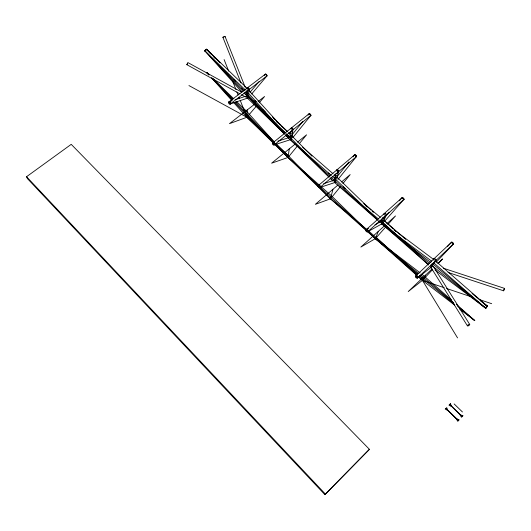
<?xml version="1.0" encoding="UTF-8"?>
<svg xmlns="http://www.w3.org/2000/svg" width="531" height="531" viewBox="0 0 531 531"><rect width="100%" height="100%" fill="white"/><g stroke="black" fill="none" stroke-linecap="round" stroke-linejoin="round"><path stroke-width="0.8" d="M480.223 300.539L487.339 306.168L485.666 308.159L487.332 306.161L486.031 308.053L485.613 308.166L486.051 307.25L487.345 306.175L435.387 260.867M435.095 270.027L485.639 308.192L486.389 306.918M487.332 306.248L485.626 308.133L433.635 262.765M247.194 109.95L246.888 117.265L273.365 143.085M290.722 136.162A1.201 0.398 -48 0 0 290.085 137.244A1.201 0.339 -46.6 0 0 290.57 137.27L290.072 137.297L290.869 136.182M289.999 135.856A1.195 1.022 7.8 0 0 290.172 137.27A1.195 1.022 7.8 0 0 291.811 137.244A1.195 1.022 7.8 0 0 291.791 135.83L311.969 156.134M504.437 288.379L503.607 290.815L504.45 288.366L443.418 268.241M354.662 154.906C358.87 159.565 354.462 151.488 353.108 156.824M485.653 308.199L487.232 306.208L486.681 306.805M289.242 148.879L288.074 157.428L318.839 186.036M247.187 97.83L248.169 96.131M431.962 264.836L431.291 265.088L485.619 308.053M503.6 290.802L448.038 272.443M485.573 308.133L432.499 263.655M430.933 266.296L431.364 265.228M248.787 90.323L280.6 125.343M337.855 185.113L315.354 204.316L330.508 198.806L332.93 189.315M291.791 135.83L291.798 135.79A1.201 0.339 -46.6 0 0 291.784 135.664M248.847 90.197L248.86 90.164A1.181 0.989 3.9 0 1 248.959 91.445A1.181 0.989 3.9 0 1 247.459 91.737A1.181 0.989 3.9 0 1 246.862 90.522M378.344 231.35L375.397 238.631L360.861 247.061L384.471 225.848M187.708 63.242L187.343 63.979M248.03 96.357L247.765 96.868L248.621 97.551M247.731 96.941L246.895 96.078L248.608 97.538M248.077 96.051L247.174 97.02M425.596 275.091L422.43 280.355L408.226 291.559L432.055 268.965M187.191 64.251L186.839 64.689L240.005 93.894M485.746 307.827L486.077 307.383M431.716 264.206L431.291 265.088L431.922 264.69M381.504 222.489L382.028 221.905M431.809 264.166L431.311 265.102L431.849 264.199M337.158 176.611L348.993 161.928M337.981 179.432L356.513 156.479M291.851 135.02L302.816 121.519M308.033 115.094L309.354 113.913M292.654 137.808L310.934 115.333L310.396 114.729M366.178 230.447L330.508 198.806L340.344 186.706M342.933 183.52L350.175 174.599L341.552 181.954M297.838 145.494L288.074 157.428L271.593 163.203L295.661 143.669M299.378 143.609L306.573 134.814L297.586 142.102M430.887 265.759L431.298 265.288M382.3 220.723L381.756 221.712L428.597 264.816M381.517 222.615L382.074 221.945M334.537 181.336L335.068 180.786M249.915 92.394L259.128 81.522M264.265 75.455L265.288 74.24M251.687 93.96L267.047 75.814M256.002 106.565L246.888 117.265L229.485 123.65L254.276 104.468M259.221 102.795L264.577 96.503L258.139 101.481M290.762 138.053L290.218 138.564L290.742 137.907A1.195 0.339 -46.5 0 0 290.178 138.418A1.195 0.451 -49.5 0 1 290.61 137.781M385.36 216.661L389.137 212.373M399.392 200.738L402.093 197.678L403.991 199.298L384.537 221.341M382.28 220.823L382.526 220.564L381.769 221.726L429.433 263.469L381.796 223.83L430.9 262.672M324.879 494.64L369.423 449.326L71.22 144.346L26.55 176.723L27.426 178.602L324.879 494.64L369.423 449.326M385.718 226.983L375.397 238.631L417.552 274.268M387.889 224.527L395.495 215.944L386.92 223.651M430.92 265.792L431.411 265.274M486.177 307.349L486.555 306.938M248.203 96.682L247.725 97.14M381.577 222.555L382.061 222.051M486.456 306.739L487.332 306.168L472.079 293.497M290.245 138.478L290.722 138.007M334.251 180.892L334.636 181.277L335.114 180.832M447.606 246.391L451.523 242.236L453.421 243.935L436.143 262.301M432.526 269.648L422.43 280.355L457.563 337.902M438.135 263.701L442.622 258.942L437.922 263.396M335.333 179.166L334.57 180.348L335.048 180.281M335.811 177.5L335.008 178.695L377.561 219.821M415.8 275.928L451.609 242.149M417.592 277.846A1.314 0.538 45.6 0 0 416.589 276.113A1.314 0.538 45.6 0 0 415.873 276.717A1.314 0.538 45.6 0 0 417.592 277.846L453.348 244.034M431.915 264.79L431.378 265.142M366.125 229.737L402.193 197.578M367.844 231.616L403.885 199.417M247.877 92.454L247.054 93.675L284.735 133.752M247.858 94.379L246.975 95.653L284.623 133.885M318.554 185.372L354.847 154.72M320.093 187.324A1.248 0.498 50 0 0 319.304 185.638A1.248 0.498 50 0 0 318.554 186.096A1.248 0.498 50 0 0 320.093 187.324L356.414 156.585M274.301 144.784A1.228 0.478 51.9 0 0 273.545 143.098A1.228 0.478 51.9 0 0 272.834 143.529A1.228 0.478 51.9 0 0 274.301 144.784L310.741 115.526M272.808 142.832L309.268 113.614M247.725 95.328L247.015 95.673L285.406 132.83M417.479 277.939A1.314 1.049 49.9 0 0 417.027 275.841A1.314 1.049 49.9 0 0 415.554 276.897A1.314 1.049 49.9 0 0 417.479 277.939L432.095 266.582M228.861 101.972L265.454 74.088M230.354 103.89L266.907 75.979M248.249 90.303L247.114 91.671L284.868 133.659M247.546 91.531L247.114 91.671M335.38 178.575L332.565 176.557M247.565 93.529L247.094 93.702L245.349 91.949M381.796 221.746L382.114 221.573L379.884 220.153M333.966 180.786A1.208 1.062 73.4 0 1 334.138 180.421L334.178 180.792M367.578 231.801L382.559 223.458M366.39 229.551L368.534 228.37M374.972 224.819L381.404 221.274M381.975 221.719L382.015 221.699A1.241 0.458 -52.6 0 0 381.49 222.257A1.241 0.405 -51.1 0 1 382.048 221.706M487.266 306.195L483.376 303.181M432.327 263.688L432.367 263.668A1.294 1.142 27 0 0 433.535 263.841M230.042 104.069L248.156 97.903M229.173 101.793L231.47 101.016M235.299 99.728L247.32 95.68M319.682 187.549L335.346 182.365M323.658 183.626L334.643 180.055M273.956 144.97L291.068 139.48M277.839 141.16L290.304 137.21M334.762 181.39L335.851 182A1.208 1.062 73.4 0 1 334.543 182.259M310.894 115.346L309.075 113.826M444.215 287.702L422.43 280.355L418.713 277.063M446.544 288.486L471.442 296.875M479.221 299.504L491.673 303.699M456.235 418.66L459.215 419.809L457.768 421.335L456.235 418.66L445.967 408.379L458.492 420.572L447.892 410.543L445.237 409.135L446.69 407.629L447.892 410.543M188.93 85.557L246.888 117.265L273.896 142.354M241.811 92.188L187.881 62.572L186.799 64.689M243.975 93.376L246.849 94.956M241.439 94.684L245.753 97.047M291.267 138.983L289.767 137.589L290.218 137.768M381.444 221.719L381.039 221.573L382.824 222.96M393.942 229.77L433.389 259.294M381.198 223.332L431.763 261.285M420.18 272.894L375.397 238.631L367.585 231.363M422.158 274.408L451.337 299.889M454.503 305.02L422.43 280.355L418.813 276.996M459.733 309.049L474.787 320.624L456.275 304.256M246.975 95.653L244.194 92.693M432.015 266.283L430.84 265.234M418.886 273.624L375.397 238.631L367.757 231.191M420.804 275.171L453.467 302.63M419.437 275.861L454.158 303.998M459.315 308.159L474.787 320.624L457.231 305.803M363.728 203.499L380.256 217.232M378.616 219.097L334.198 182.126L377.488 220.08M274.54 144.226L330.508 198.806L367.14 229.737M368.401 230.799L417.691 274.162M266.808 75.614L265.308 74.267L265.752 74.632M302.63 147.187L332.97 173.67M334.205 174.752L335.446 175.834M405.764 239.388L383.455 219.887L393.219 228.854M328.862 176.956L289.853 139.195L331.331 175.476M343.145 186.733L345.588 188.87M378.703 221.148L379.924 222.217L378.703 221.042M381.756 223.823L428.597 264.889M319.569 185.306L288.074 157.428L275.337 144.419M320.804 186.401L331.304 195.693L366.582 230.042M419.53 275.795L423.214 279.054M367.406 231.543L416.862 275.416M403.314 198.541L403.991 199.284M277.149 122.216L278.363 123.331M281.41 126.132L287.497 131.721M288.711 132.843L289.933 133.958M395.044 230.534L396.265 231.649M365.295 205.338L367.113 207.004M285.253 132.909L246.942 97.651L284.563 134.071M286.468 134.031L290.118 137.39L286.581 133.965M289.873 139.215L329.758 175.953M330.966 177.069L377.495 219.927M275.702 144.034L288.306 155.742L330.508 198.806M375.981 237.198L417.001 275.31M320.047 187.158L366.383 230.248M462.448 411.976L454.144 403.938M247.028 88.285L206.659 49.343L210.017 53.073M336.72 176.949L371.03 210.07M372.211 211.212L373.393 212.354M245.382 89.998L205.046 51.036L241.917 92.069M272.39 116.926L287.663 131.681M288.837 132.816L290.012 133.951M378.742 220.962L379.924 222.104M253.851 101.069L255.026 102.204M262.679 109.605L265.626 112.446M328.204 172.96L329.379 174.095M285.738 135.213L288.678 138.06M330.036 178.097L332.97 180.938M209.061 74.765L206.685 72.448L208.882 74.904M213.223 78.814L234.032 99.071M236.414 101.381L247.114 111.795L274.235 142.009M234.656 102.317L246.961 115.453L274.129 141.93M276.492 144.233L288.306 155.742M220.04 62.904L206.678 49.356L211.212 54.182M255.033 100.465L256.188 101.64M244.207 90.788L205.026 51.022L243.085 91.518M290.085 137.356L329.014 176.869M330.149 178.024L332.99 180.905M285.784 135.066L288.678 138.007M208.988 74.805L206.685 72.448L208.922 74.838M213.024 78.92L232.624 98.925M235.512 101.866L274.023 142.427M246.961 115.453L273.598 142.647M26.55 176.723L325.377 494.069M273.465 118.294L274.593 119.495M276.293 121.3L277.421 122.502M213.475 56.585L215.168 58.39M285.864 134.96L288.691 137.96M275.708 144.226L288.074 157.428L275.894 143.861M211.716 77.825L232.419 99.928M285.963 134.874L288.705 137.927M233.72 79.438L235.372 81.276M241.439 88.027L243.643 90.476M211.637 77.977L232.02 100.691M233.673 102.529L246.888 117.265L240.211 100.346M433.289 266.33L469.723 324.454M430.641 266.927L467.386 325.795M225.091 36.579L245.242 87.343M222.94 37.409L240.981 82.916M224.115 59.578L228.669 71.114M232.618 81.117L235.956 89.573M236.866 91.883L238.08 94.956M238.996 97.266L239.6 98.806M291.804 135.704L291.804 135.73A1.201 0.398 -48 0 1 291.778 135.876M292.302 132.119A1.201 1.029 7.8 0 1 292.242 133.606A1.201 1.029 7.8 0 1 290.51 133.42A1.201 1.029 7.8 0 1 290.742 131.947M292.674 130.361A1.208 1.029 7.8 0 1 292.375 131.814A1.208 1.029 7.8 0 1 290.683 131.442M247.705 95.421A1.181 0.365 -45.7 0 1 246.955 95.527A1.181 0.418 -47.2 0 1 247.771 94.292M247.811 94.339A1.181 0.365 -45.7 0 0 246.955 95.527A1.181 0.418 -47.2 0 0 247.685 95.507M248.349 95.719A1.175 0.982 3.9 0 1 246.855 94.246M248.767 93.542A1.181 0.989 3.9 0 1 246.888 92.328M247.605 93.569A1.188 0.365 -45.8 0 1 247.041 93.509L247.054 93.469A1.188 0.365 -45.8 0 1 247.831 92.407M291.267 139.374A1.195 0.976 73.6 0 1 290.324 139.387M289.76 137.794A1.195 0.976 73.6 0 1 290.165 137.277M291.24 139.268A1.188 1.022 7.8 0 1 290.185 139.248M289.654 137.808A1.188 1.022 7.8 0 1 290.211 137.39M290.822 136.142A1.201 0.339 -46.6 0 0 290.085 137.197A1.201 0.398 -48 0 0 290.676 137.27M248.78 89.971A1.188 0.425 -47.3 0 1 248.767 90.462M247.731 91.624A1.188 0.425 -47.3 0 1 247.121 91.584L247.101 91.584A1.188 0.425 -47.3 0 1 247.692 90.549M247.725 97.372A1.175 0.418 -47.1 0 0 248.335 96.708A1.175 0.471 -48.6 0 1 247.711 97.458M248.05 96.005A1.175 0.418 -47.1 0 0 247.094 96.941A1.175 0.471 -48.6 0 1 248.004 95.965M430.873 265.527A1.274 0.378 -51.9 0 1 431.092 265.234M433.422 264.292A1.288 1.142 27.1 0 1 431.092 264.67M433.82 259.42A1.301 0.571 45.3 0 1 434.418 258.882A1.301 0.571 45.3 0 1 435.699 260.17A1.301 0.571 45.3 0 1 435.161 260.767M435.898 259.374A1.308 1.155 26.9 0 1 434.657 260.986M433.562 260.104A1.308 1.155 26.9 0 1 435.141 258.723M337.975 171.845A1.235 1.075 13 0 1 338.088 173.405A1.235 1.075 13 0 1 336.329 173.352M338.612 170.265A1.235 1.075 12.9 0 1 337.132 171.832M336.408 170.736A1.235 1.075 12.9 0 1 337.968 169.847M336.906 170.73A1.235 0.531 50 0 1 337.192 169.887A1.235 0.531 50 0 1 338.446 171.194A1.235 0.531 50 0 1 337.922 171.785M335.851 182A1.208 1.055 13 0 1 334.43 182.12M333.866 180.792A1.208 1.055 13 0 1 334.138 180.421M335.937 180.513A1.215 1.062 13 0 1 334.457 178.841M205.749 50.79A1.175 0.392 -44.9 0 1 204.999 50.744A1.175 0.392 -44.9 0 1 206.154 49.456A1.175 0.392 -44.9 0 1 206.632 49.808A1.168 0.339 -43.5 0 0 206.174 49.509A1.168 0.339 -43.5 0 0 204.993 50.777A1.168 0.339 -43.5 0 0 205.776 50.704M205.776 50.923A1.175 0.504 -48 0 1 204.999 50.697A1.175 0.504 -48 0 1 206.094 49.363A1.175 0.445 -46.4 0 1 206.645 49.821A1.175 0.504 -48 0 0 206.094 49.363A1.175 0.445 -46.4 0 0 205.006 50.704A1.175 0.445 -46.4 0 0 205.729 50.876M249.125 88.425A1.188 0.996 4 0 1 247.466 89.693M246.888 88.936A1.188 0.996 4 0 1 248.276 87.874M247.3 88.392A1.208 0.485 53.8 0 1 247.831 87.954A1.208 0.485 53.8 0 1 248.853 89.347A1.208 0.485 53.8 0 1 248.269 89.719M381.67 223.285A1.241 0.458 -52.6 0 1 381.51 223.359A1.235 1.062 60.1 0 0 383.063 222.25M435.088 260.993A1.301 1.148 27 0 1 434.949 262.022M434.404 262.4A1.301 1.148 27 0 1 433.601 262.394M293.099 128.734A1.208 1.035 7.8 0 1 291.446 129.962M290.769 128.841A1.208 1.035 7.8 0 1 292.315 128.064M291.207 128.748A1.215 0.504 52.1 0 1 291.672 128.124A1.215 0.504 52.1 0 1 292.787 129.564A1.215 0.504 52.1 0 1 292.057 129.843M265.4 74.592A1.195 0.511 54.2 0 1 265.985 74.141A1.195 0.511 54.2 0 1 266.974 75.555A1.195 0.511 54.2 0 1 266.303 75.873M248.873 97.054A1.168 0.982 3.9 0 1 247.141 97.624M246.656 96.396A1.168 0.982 3.9 0 1 247.366 95.852M248.614 96.669A1.188 0.876 72 0 1 247.605 97.896M246.849 96.343A1.188 0.876 72 0 1 247.194 95.746M451.609 242.926A1.288 0.604 45 0 1 452.054 242.123A1.288 0.604 45 0 1 453.428 243.444A1.288 0.604 45 0 1 452.717 243.994M335.526 178.622A1.221 0.378 -48.9 0 1 335.015 178.535L335.015 178.535A1.221 0.378 -48.9 0 1 335.718 177.414M336.919 177.354A1.215 1.062 13 0 1 336.428 178.794A1.215 1.062 13 0 1 334.776 178.237A1.215 1.062 13 0 1 335.346 176.823M337.358 175.635A1.221 1.069 13 0 1 336.84 177.088A1.221 1.069 13 0 1 335.187 176.478A1.221 1.069 13 0 1 335.864 175.077M292.156 134.097A1.195 1.029 7.8 0 1 291.824 135.564A1.195 1.029 7.8 0 1 290.138 135.113A1.195 1.029 7.8 0 1 290.709 133.712M337.802 173.902A1.228 1.069 13 0 1 336.793 175.449A1.228 1.069 13 0 1 335.625 173.876M434.272 263.024A1.294 1.142 27 0 1 433.907 263.641M384.802 216.947A1.261 1.108 19.5 0 1 384.285 218.732A1.261 1.108 19.5 0 1 382.659 217.431M385.725 215.772A1.261 1.108 19.5 0 1 383.827 216.913M382.207 221.653A1.248 0.352 -49.7 0 1 381.769 221.56A1.248 0.352 -49.7 0 1 382.426 220.484M383.628 220.246A1.248 1.102 19.6 0 1 383.362 221.746A1.248 1.102 19.6 0 1 381.67 221.454A1.248 1.102 19.6 0 1 381.776 219.927M334.397 181.317A1.215 0.425 -50.3 0 1 334.809 180.779M384.159 218.533A1.254 1.102 19.6 0 1 384.112 220.093A1.254 1.102 19.6 0 1 382.386 219.967A1.254 1.102 19.6 0 1 382.347 218.4M384.358 214.152A1.261 0.551 47.7 0 1 384.829 213.475A1.261 0.551 47.7 0 1 386.09 214.829A1.261 0.551 47.7 0 1 385.44 215.314M386.316 214A1.268 1.115 19.5 0 1 384.796 215.467M384.006 214.69A1.268 1.115 19.5 0 1 385.24 213.296M309.294 114.43A1.208 0.531 52.3 0 1 309.606 113.588A1.208 0.531 52.3 0 1 310.794 114.895A1.208 0.531 52.3 0 1 310.25 115.486M381.517 222.389A1.241 0.345 -49.7 0 1 382.035 221.805M290.198 138.319A1.195 0.392 -48 0 1 290.716 137.768M432.48 266.111A1.288 1.135 27.2 0 1 432.353 266.316A1.274 1.035 49.2 0 0 432.453 265.785M431.291 266.741A1.288 1.135 27.2 0 0 431.968 266.628A1.274 1.035 49.2 0 1 431.663 266.748M354.735 155.291A1.221 0.558 50.1 0 1 355.451 154.833A1.221 0.558 50.1 0 1 356.487 156.333L356.533 156.333A1.221 0.558 50.1 0 1 355.478 156.366M402.219 198.322A1.248 0.584 47.6 0 1 402.651 197.532A1.248 0.584 47.6 0 1 403.938 198.859A1.248 0.584 47.6 0 1 403.261 199.39M380.913 221.898A1.235 1.062 60.1 0 1 381.51 221.228M383.11 222.881A1.241 1.095 19.7 0 1 381.51 223.359M380.754 222.237A1.241 1.095 19.7 0 1 381.517 221.308M248.488 96.848A1.168 0.405 -22.1 0 1 247.705 97.239M246.796 96.901A1.168 0.405 -22.1 0 1 248.223 96.23M223.365 37.628A1.155 0.491 -22.4 0 1 223.146 36.964A1.155 0.491 -22.4 0 1 224.666 36.36A1.155 0.491 -22.4 0 1 224.879 37.024M334.424 181.343A1.215 0.372 -48.8 0 1 334.855 180.819M462.893 415.76L461.452 417.273L459.926 414.625L449.697 404.416L462.169 416.516L459.926 414.625L462.893 415.76M450.421 403.673L448.98 405.166L451.615 406.567L450.421 403.673M272.569 143.443A1.235 0.989 73.1 0 0 273.91 144.99A1.235 0.989 73.1 0 0 274.215 142.978A1.235 0.989 73.1 0 0 272.569 143.443M468.13 325.842A1.347 0.485 -30 0 0 469.729 324.474A1.347 0.485 -30 0 0 467.804 325.065A1.347 0.485 -30 0 0 468.13 325.842M318.248 185.963A1.248 1.089 73 0 0 319.629 187.562A1.248 1.089 73 0 0 320.08 185.531A1.248 1.089 73 0 0 318.248 185.963M366.217 230.5A1.274 0.524 47.9 0 0 367.837 231.622A1.274 0.524 47.9 0 0 366.901 229.903A1.274 0.524 47.9 0 0 366.217 230.5M365.859 230.58A1.274 1.082 60.3 0 0 367.611 231.788A1.274 1.082 60.3 0 0 367.485 229.664A1.274 1.082 60.3 0 0 365.859 230.58M228.914 102.636A1.221 0.458 53.5 0 0 230.321 103.917A1.221 0.458 53.5 0 0 229.591 102.237A1.221 0.458 53.5 0 0 228.914 102.636M228.702 102.516A1.221 0.876 71.4 0 0 229.936 104.103A1.221 0.876 71.4 0 0 230.189 102.171A1.221 0.876 71.4 0 0 228.702 102.516"/></g></svg>
